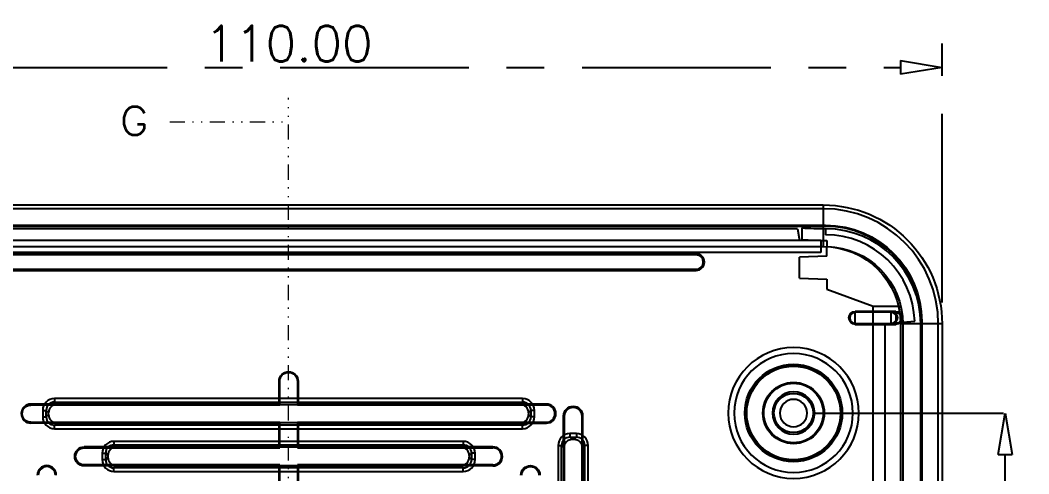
# Model space of a CAD drawing. Header units: millimetres. Extents: x 3683 to 5830, y 1279 to 1555.
# Drawn here: x 5080.3 to 5165.2, y 1443.2 to 1481.3 of the extents above; entities that cross this region are included whole.
import ezdxf
from ezdxf.lldxf.tags import DXFTag

# ---------------------------------------------------------------- set-up
doc = ezdxf.new("R2010")
doc.units = ezdxf.units.MM
doc.header["$LTSCALE"] = 0.5
doc.linetypes.add('CENTER', pattern=[50.8, 31.75, -6.35, 6.35, -6.35])
doc.linetypes.add('DIVIDE', pattern=[31.75, 12.7, -6.35, 0, -6.35, 0, -6.35])
for name, color, linetype, true_color in [('112', 7, 'Continuous', 0xffffff), ('30', 7, 'Continuous', 0xffffff), ('32', 7, 'Continuous', 0xffffff)]:
    doc.layers.add(name, color=color, linetype=linetype, true_color=true_color)
doc.layers.add('dim', color=82, linetype='Continuous', lineweight=9)
doc.layers.add('hatch', color=56, linetype='Continuous', lineweight=9)
doc.styles.add('blockfont', font='simplex.shx', dxfattribs={"bigfont": 'bigfont'})
doc.styles.get("Standard").update_dxf_attribs({"font": 'txt', "bigfont": 'gbcbig.shx'})
tags = doc.linetypes.add('DASHED', pattern=[0.75, 0.5, -0.25]).pattern_tags.tags
tags[6:7] = [DXFTag(74, 4), DXFTag(75, 0), DXFTag(340, '0'), DXFTag(46, 0.0), DXFTag(50, 0.0), DXFTag(44, 0.0), DXFTag(45, 0.0)]
tags[4:5] = [DXFTag(74, 4), DXFTag(75, 0), DXFTag(340, '0'), DXFTag(46, 0.0), DXFTag(50, 0.0), DXFTag(44, 0.0), DXFTag(45, 0.0)]
doc.dimstyles.new('VT-3.00', dxfattribs={"dimtxt": 3, "dimasz": 3.5, "dimexe": 2, "dimexo": 1.8, "dimgap": 0.5, "dimtad": 1, "dimzin": 0, "dimdsep": 46, "dimtxsty": 'Standard', "dimblk": 'CLOSEDBLANK', "dimcen": 0.3, "dimclrd": 1, "dimclre": 1, "dimclrt": 7, "dimadec": 1, "dimazin": 0, "dimtfac": 1, "dimtofl": 0, "dimtmove": 0, "dimatfit": 3, "dimldrblk": 'CLOSEDBLANK', "dimfxl": 0, "dimtolj": 1, "dimtzin": 0, "dimarcsym": 0})

# ---------------------------------------------------------------- blocks, each defined once
blk = doc.blocks.new('_ClosedBlank')
at = {"color": 0, "linetype": 'ByBlock', "lineweight": -2}
for p, q in [((-1, 0.167), (0, 0)), ((-1, 0.167), (-1, -0.167)), ((0, 0), (-1, -0.167))]:
    blk.add_line(p, q, dxfattribs=at)
blk = doc.blocks.new('*D59')
at = {"layer": 'Defpoints', "color": 0, "linetype": 'CENTER'}
for p in [(9628.676, 3069.974), (9518.676, 3048.398), (9628.676, 3048.398)]:
    blk.add_point(p, dxfattribs=at)
at = {"layer": 'dim', "color": 1, "linetype": 'CENTER', "lineweight": -2}
for p, q in [((9518.676, 3050.198), (9518.676, 3071.974)), ((9628.676, 3050.198), (9628.676, 3071.974)), ((9522.176, 3069.974), (9625.176, 3069.974))]:
    blk.add_line(p, q, dxfattribs=at)
at = {"layer": 'dim', "color": 1, "linetype": 'CENTER', "lineweight": -2, "xscale": 3.5, "yscale": 3.5, "zscale": 3.5, "rotation": 180}
blk.add_blockref('_ClosedBlank', (9518.676, 3069.974), dxfattribs=at)
at = {"layer": 'dim', "color": 1, "linetype": 'CENTER', "lineweight": -2, "xscale": 3.5, "yscale": 3.5, "zscale": 3.5}
blk.add_blockref('_ClosedBlank', (9628.676, 3069.974), dxfattribs=at)
at = {"layer": 'dim', "color": 7, "linetype": 'CENTER', "insert": (9573.676, 3071.974), "char_height": 3, "attachment_point": 5}
blk.add_mtext('\\A1;110.00', dxfattribs=at)
blk = doc.blocks.new('*D64')
at = {"layer": 'Defpoints', "color": 0, "linetype": 'CENTER'}
for p in [(9616.176, 3040.898), (9633.978, 3040.898), (9616.176, 2995.898)]:
    blk.add_point(p, dxfattribs=at)
at = {"layer": 'dim', "color": 1, "linetype": 'CENTER', "lineweight": -2}
for p, q in [((9617.976, 3040.898), (9635.978, 3040.898)), ((9633.978, 2999.398), (9633.978, 3037.398)), ((9617.976, 2995.898), (9635.978, 2995.898))]:
    blk.add_line(p, q, dxfattribs=at)
at = {"layer": 'dim', "color": 1, "linetype": 'CENTER', "lineweight": -2, "xscale": 3.5, "yscale": 3.5, "zscale": 3.5}
for p, rotation in [((9633.978, 3040.898), 90), ((9633.978, 2995.898), 270)]:
    blk.add_blockref('_ClosedBlank', p, dxfattribs=dict(at, rotation=rotation))
at = {"layer": 'dim', "color": 7, "linetype": 'CENTER', "insert": (9631.978, 3018.398), "char_height": 3, "attachment_point": 5, "rotation": 90}
blk.add_mtext('\\A1;45.00', dxfattribs=at)

msp = doc.modelspace()

# ---------------------------------------------------------------- linework, layer by layer
at = {"layer": '112', "color": 7}
for p, q in [((5057.917, 1465.768), (5147.917, 1465.768)), ((5147.917, 1465.453), (5057.917, 1465.453)), ((5147.917, 1465.768), (5147.917, 1465.453)), ((5157.601, 1398.768), (5157.601, 1455.768)), ((5157.917, 1455.768), (5157.601, 1455.768)), ((5157.917, 1455.768), (5157.917, 1398.768))]:
    msp.add_line(p, q, dxfattribs=at)
at = {"layer": '112', "color": 7, "extrusion": (0, 0, -1)}
msp.add_arc((-5147.917, 1455.768), 10, 90, 180, dxfattribs=at)
at = {"layer": '112', "color": 7}
msp.add_arc((5147.917, 1455.768), 9.684, 0, 90, dxfattribs=at)
at = {"layer": '30', "color": 8, "linetype": 'DASHED', "ltscale": 4.936788}
for p, q in [((5147.917, 1465.453), (5147.917, 1462.268)), ((5057.717, 1464.063), (5148.117, 1464.063)), ((5148.117, 1463.968), (5057.717, 1463.968)), ((5145.741, 1463.768), (5060.093, 1463.768)), ((5145.741, 1463.768), (5145.917, 1462.768)), ((5148.117, 1464.063), (5148.117, 1463.968)), ((5148.117, 1463.768), (5148.117, 1463.268)), ((5145.917, 1462.768), (5059.917, 1462.768)), ((5147.717, 1462.768), (5145.917, 1462.768)), ((5147.717, 1462.768), (5147.717, 1461.768)), ((5057.917, 1462.268), (5147.917, 1462.268)), ((5148.217, 1461.468), (5148.217, 1462.268)), ((5147.717, 1461.768), (5058.117, 1461.768)), ((5137.217, 1461.668), (5068.617, 1461.668)), ((5137.217, 1461.574), (5068.617, 1461.574)), ((5137.217, 1461.574), (5137.217, 1461.668)), ((5148.217, 1461.468), (5145.917, 1461.387)), ((5145.917, 1459.605), (5145.917, 1461.387)), ((5068.617, 1460.363), (5137.217, 1460.363)), ((5068.617, 1460.268), (5137.217, 1460.268)), ((5137.217, 1460.363), (5137.217, 1460.268)), ((5145.917, 1459.605), (5148.217, 1459.525)), ((5148.217, 1459.525), (5148.217, 1458.688)), ((5148.217, 1458.688), (5152.117, 1457.268)), ((5150.617, 1456.738), (5150.617, 1456.815)), ((5153.617, 1456.815), (5150.617, 1456.815)), ((5152.117, 1394.475), (5152.117, 1457.268)), ((5152.117, 1457.268), (5154.442, 1457.268)), ((5154.017, 1456.815), (5153.617, 1456.815)), ((5153.617, 1456.815), (5153.617, 1456.738)), ((5154.017, 1456.815), (5154.017, 1456.738)), ((5150.617, 1455.798), (5150.617, 1456.738)), ((5153.617, 1456.738), (5150.617, 1456.738)), ((5153.617, 1456.738), (5153.617, 1455.798)), ((5153.629, 1456.738), (5154.017, 1456.738)), ((5154.017, 1456.738), (5154.017, 1455.798)), ((5154.616, 1455.899), (5155.614, 1455.987)), ((5156.117, 1398.768), (5156.117, 1455.968)), ((5156.117, 1455.968), (5156.211, 1455.968)), ((5156.211, 1455.968), (5156.211, 1398.768)), ((5150.617, 1455.799), (5153.617, 1455.799)), ((5150.617, 1455.721), (5150.617, 1455.798)), ((5150.617, 1455.721), (5153.617, 1455.721)), ((5153.117, 1455.768), (5154.616, 1455.899)), ((5153.117, 1397.674), (5153.117, 1455.768)), ((5153.617, 1455.798), (5153.617, 1455.721)), ((5153.617, 1455.721), (5154.017, 1455.721)), ((5154.017, 1455.799), (5153.629, 1455.799)), ((5154.017, 1455.798), (5154.017, 1455.721)), ((5154.417, 1455.768), (5154.417, 1398.768)), ((5157.601, 1455.768), (5154.417, 1455.768)), ((5154.617, 1455.768), (5154.617, 1398.818)), ((5102.17, 1450.94), (5102.117, 1450.94)), ((5102.117, 1449.036), (5102.117, 1450.94)), ((5102.17, 1448.94), (5102.17, 1450.94)), ((5103.665, 1450.94), (5103.665, 1448.94)), ((5103.665, 1450.94), (5103.717, 1450.94)), ((5103.717, 1450.94), (5103.717, 1449.036)), ((5083.22, 1449.486), (5083.22, 1449.187)), ((5122.615, 1449.486), (5083.22, 1449.486)), ((5083.22, 1449.187), (5083.371, 1449.036)), ((5083.22, 1449.187), (5122.615, 1449.187)), ((5122.464, 1449.036), (5122.615, 1449.187)), ((5122.615, 1449.486), (5122.615, 1449.187)), ((5081.217, 1449.018), (5081.217, 1448.94)), ((5083.215, 1449.018), (5081.217, 1449.018)), ((5102.17, 1448.94), (5081.217, 1448.94)), ((5082.224, 1448.49), (5082.522, 1448.49)), ((5082.224, 1448.49), (5082.224, 1447.947)), ((5082.717, 1448.295), (5082.522, 1448.49)), ((5082.522, 1447.947), (5082.522, 1448.49)), ((5082.717, 1448.142), (5082.717, 1448.295)), ((5102.117, 1449.036), (5083.371, 1449.036)), ((5083.414, 1448.992), (5102.135, 1448.992)), ((5102.135, 1448.992), (5102.117, 1449.036)), ((5102.17, 1448.94), (5102.135, 1448.992)), ((5102.135, 1448.992), (5103.7, 1448.992)), ((5103.665, 1448.94), (5103.7, 1448.992)), ((5124.617, 1448.94), (5103.665, 1448.94)), ((5103.717, 1449.036), (5103.7, 1448.992)), ((5103.7, 1448.992), (5122.42, 1448.992)), ((5122.464, 1449.036), (5103.717, 1449.036)), ((5124.617, 1449.018), (5122.619, 1449.018)), ((5123.312, 1448.49), (5123.117, 1448.295)), ((5123.117, 1448.295), (5123.117, 1448.142)), ((5123.611, 1448.49), (5123.312, 1448.49)), ((5123.312, 1448.49), (5123.312, 1447.947)), ((5123.611, 1447.947), (5123.611, 1448.49)), ((5124.617, 1449.018), (5124.617, 1448.94)), ((5081.217, 1447.418), (5081.217, 1447.497)), ((5081.217, 1447.497), (5102.17, 1447.497)), ((5082.224, 1447.947), (5082.522, 1447.947)), ((5082.522, 1447.947), (5082.717, 1448.142)), ((5102.135, 1447.445), (5083.414, 1447.445)), ((5102.117, 1447.401), (5102.135, 1447.445)), ((5102.17, 1447.497), (5102.135, 1447.445)), ((5103.7, 1447.445), (5102.135, 1447.445)), ((5102.17, 1445.34), (5102.17, 1447.497)), ((5103.665, 1447.497), (5103.665, 1445.34)), ((5103.665, 1447.497), (5103.7, 1447.445)), ((5103.665, 1447.497), (5124.617, 1447.497)), ((5103.7, 1447.445), (5103.717, 1447.401)), ((5122.42, 1447.445), (5103.7, 1447.445)), ((5123.117, 1448.142), (5123.312, 1447.947)), ((5123.611, 1447.947), (5123.312, 1447.947)), ((5124.617, 1447.418), (5124.617, 1447.497)), ((5126.067, 1448.04), (5126.146, 1448.04)), ((5126.067, 1445.542), (5126.067, 1448.04)), ((5126.146, 1423.64), (5126.146, 1448.04)), ((5127.589, 1448.04), (5127.589, 1423.588)), ((5127.667, 1448.04), (5127.589, 1448.04)), ((5127.667, 1448.04), (5127.667, 1445.542)), ((5083.215, 1447.418), (5081.217, 1447.418)), ((5083.371, 1447.401), (5083.22, 1447.25)), ((5122.615, 1447.25), (5083.22, 1447.25)), ((5083.22, 1446.951), (5083.22, 1447.25)), ((5083.22, 1446.951), (5122.615, 1446.951)), ((5102.117, 1447.401), (5083.371, 1447.401)), ((5102.117, 1445.436), (5102.117, 1447.401)), ((5103.717, 1447.401), (5103.717, 1445.436)), ((5122.464, 1447.401), (5103.717, 1447.401)), ((5122.615, 1447.25), (5122.464, 1447.401)), ((5122.615, 1446.951), (5122.615, 1447.25)), ((5122.619, 1447.418), (5124.617, 1447.418)), ((5088.22, 1445.886), (5088.22, 1445.587)), ((5117.615, 1445.886), (5088.22, 1445.886)), ((5117.615, 1445.886), (5117.615, 1445.587)), ((5126.596, 1446.534), (5126.596, 1446.235)), ((5127.138, 1446.534), (5126.596, 1446.534)), ((5126.596, 1446.235), (5126.791, 1446.04)), ((5126.596, 1446.235), (5127.138, 1446.235)), ((5126.944, 1446.04), (5126.791, 1446.04)), ((5126.944, 1446.04), (5127.138, 1446.235)), ((5127.138, 1446.534), (5127.138, 1446.235)), ((5085.717, 1445.418), (5085.717, 1445.34)), ((5088.215, 1445.418), (5085.717, 1445.418)), ((5085.717, 1445.34), (5102.17, 1445.34)), ((5088.22, 1445.587), (5088.371, 1445.436)), ((5088.22, 1445.587), (5117.615, 1445.587)), ((5088.371, 1445.436), (5102.117, 1445.436)), ((5102.135, 1445.392), (5088.414, 1445.392)), ((5102.135, 1445.392), (5102.117, 1445.436)), ((5102.17, 1445.34), (5102.135, 1445.392)), ((5103.7, 1445.392), (5102.135, 1445.392)), ((5103.665, 1445.34), (5103.7, 1445.392)), ((5103.665, 1445.34), (5120.117, 1445.34)), ((5103.717, 1445.436), (5103.7, 1445.392)), ((5117.42, 1445.392), (5103.7, 1445.392)), ((5103.717, 1445.436), (5117.464, 1445.436)), ((5117.464, 1445.436), (5117.615, 1445.587)), ((5120.117, 1445.418), (5117.619, 1445.418)), ((5120.117, 1445.418), (5120.117, 1445.34)), ((5125.6, 1445.537), (5125.899, 1445.537)), ((5125.6, 1445.537), (5125.6, 1400.143)), ((5126.05, 1445.386), (5125.899, 1445.537)), ((5125.899, 1400.143), (5125.899, 1445.537)), ((5126.05, 1445.386), (5126.05, 1423.64)), ((5126.093, 1445.343), (5126.093, 1423.64)), ((5127.641, 1423.623), (5127.641, 1445.343)), ((5127.836, 1445.537), (5127.685, 1445.386)), ((5127.685, 1445.386), (5127.685, 1423.64)), ((5128.135, 1445.537), (5127.836, 1445.537)), ((5127.836, 1445.537), (5127.836, 1400.143)), ((5128.135, 1400.143), (5128.135, 1445.537)), ((5087.224, 1444.89), (5087.522, 1444.89)), ((5087.224, 1444.89), (5087.224, 1444.347)), ((5087.224, 1444.347), (5087.522, 1444.347)), ((5087.717, 1444.695), (5087.522, 1444.89)), ((5087.522, 1444.347), (5087.522, 1444.89)), ((5087.522, 1444.347), (5087.717, 1444.542)), ((5087.717, 1444.695), (5087.717, 1444.542)), ((5118.312, 1444.89), (5118.117, 1444.695)), ((5118.117, 1444.695), (5118.117, 1444.542)), ((5118.117, 1444.542), (5118.312, 1444.347)), ((5118.611, 1444.89), (5118.312, 1444.89)), ((5118.312, 1444.89), (5118.312, 1444.347)), ((5118.611, 1444.347), (5118.312, 1444.347)), ((5118.611, 1444.347), (5118.611, 1444.89)), ((5085.717, 1443.818), (5085.717, 1443.897)), ((5102.17, 1443.897), (5085.717, 1443.897)), ((5088.215, 1443.818), (5085.717, 1443.818)), ((5088.371, 1443.801), (5088.22, 1443.65)), ((5117.615, 1443.65), (5088.22, 1443.65)), ((5088.22, 1443.351), (5088.22, 1443.65)), ((5088.22, 1443.351), (5117.615, 1443.351)), ((5102.117, 1443.801), (5088.371, 1443.801)), ((5102.135, 1443.845), (5088.414, 1443.845)), ((5102.117, 1443.801), (5102.135, 1443.845)), ((5102.117, 1441.836), (5102.117, 1443.801)), ((5102.135, 1443.845), (5102.17, 1443.897)), ((5102.135, 1443.845), (5103.7, 1443.845)), ((5102.17, 1441.74), (5102.17, 1443.897)), ((5103.665, 1443.897), (5103.665, 1441.74)), ((5103.665, 1443.897), (5103.7, 1443.845)), ((5120.117, 1443.897), (5103.665, 1443.897)), ((5103.7, 1443.845), (5103.717, 1443.801)), ((5117.42, 1443.845), (5103.7, 1443.845)), ((5103.717, 1443.801), (5103.717, 1441.836)), ((5117.464, 1443.801), (5103.717, 1443.801)), ((5117.615, 1443.65), (5117.464, 1443.801)), ((5117.615, 1443.351), (5117.615, 1443.65)), ((5120.117, 1443.818), (5117.619, 1443.818)), ((5120.117, 1443.818), (5120.117, 1443.897))]:
    msp.add_line(p, q, dxfattribs=at)
at = {"layer": '30', "color": 8, "linetype": 'DASHED', "ltscale": 4.936788, "extrusion": (1.22461e-16, 0, -1)}
msp.add_circle((-5145.417, 1448.268), 5.5, dxfattribs=at)
at = {"layer": '30', "color": 8, "linetype": 'DASHED', "ltscale": 4.48799, "extrusion": (1.22461e-16, 0, -1)}
msp.add_circle((-5145.417, 1448.268), 5, dxfattribs=at)
at = {"layer": '30', "color": 8, "linetype": 'DASHED', "ltscale": 3.684474}
msp.add_circle((5145.417, 1448.268), 4.105, dxfattribs=at)
at = {"layer": '30', "color": 8, "linetype": 'DASHED', "ltscale": 3.590392}
msp.add_circle((5145.417, 1448.268), 4, dxfattribs=at)
at = {"layer": '30', "color": 8, "linetype": 'DASHED', "ltscale": 3.535555}
msp.add_circle((5145.417, 1448.268), 3.939, dxfattribs=at)
at = {"layer": '30', "color": 8, "linetype": 'DASHED', "ltscale": 2.314556}
msp.add_circle((5145.417, 1448.268), 2.579, dxfattribs=at)
at = {"layer": '30', "color": 8, "linetype": 'DASHED', "ltscale": 1.598639, "extrusion": (0, 0, -1)}
msp.add_circle((-5145.417, 1448.268), 1.781, dxfattribs=at)
at = {"layer": '30', "color": 8, "linetype": 'DASHED', "ltscale": 1.481037}
msp.add_circle((5145.417, 1448.268), 1.65, dxfattribs=at)
at = {"layer": '30', "color": 8, "linetype": 'DASHED', "ltscale": 4.936788, "extrusion": (1.22461e-16, 0, -1)}
for centre, radius, start, end in [((-5148.117, 1455.968), 8.094, 90, 180), ((-5147.917, 1455.768), 6.5, 90, 180), ((-5148.117, 1455.768), 6.5, 90.88151, 180), ((-5154.017, 1456.268), 0.547, 90, 270), ((-5154.017, 1456.268), 0.47, 90, 270), ((-5102.917, 1450.94), 0.748, 0, 180)]:
    msp.add_arc(centre, radius, start, end, dxfattribs=at)
at = {"layer": '30', "color": 8, "linetype": 'DASHED', "ltscale": 4.936788}
for centre, radius, start, end in [((5148.117, 1455.968), 8, 0, 90), ((5148.117, 1455.768), 8, 0, 90), ((5148.117, 1455.768), 7.5, 1.66902, 90), ((5137.217, 1460.968), 0.7, 270, 90), ((5137.217, 1460.968), 0.606, 270, 90), ((5150.617, 1456.268), 0.47, 90, 270), ((5153.617, 1456.268), 0.47, 270, 90), ((5081.217, 1448.218), 0.8, 90, 270), ((5124.617, 1448.218), 0.8, 270, 90), ((5124.617, 1448.218), 0.721, 270, 90), ((5120.117, 1444.618), 0.8, 270, 90), ((5120.117, 1444.618), 0.721, 270, 90), ((5082.567, 1443.04), 0.8, 0, 180), ((5082.567, 1443.04), 0.721, 0, 180)]:
    msp.add_arc(centre, radius, start, end, dxfattribs=at)
at = {"layer": '30', "color": 8, "linetype": 'DASHED', "ltscale": 4.936788, "extrusion": (0, 0, -1)}
for centre, radius, start, end in [((-5150.617, 1456.268), 0.547, 270, 90), ((-5153.617, 1456.268), 0.547, 90, 270), ((-5102.917, 1450.94), 0.8, 0, 180), ((-5081.217, 1448.218), 0.721, 270, 90), ((-5126.867, 1448.04), 0.8, 0, 180), ((-5126.867, 1448.04), 0.721, 0, 180), ((-5085.717, 1444.618), 0.8, 270, 90), ((-5085.717, 1444.618), 0.721, 270, 90), ((-5123.267, 1443.04), 0.8, 0, 180), ((-5123.267, 1443.04), 0.721, 0, 180)]:
    msp.add_arc(centre, radius, start, end, dxfattribs=at)
at = {"layer": '30', "color": 8, "linetype": 'DASHED', "ltscale": 4.936788}
for centre, major_axis, ratio, start_param, end_param in [((5083.227, 1448.482), (0.712, -0.712), 0.992433, 2.359993, 3.923193), ((5083.227, 1448.482), (-0.502, 0.502), 0.986061, 5.501585, 7.064785), ((5122.607, 1448.482), (-0.712, -0.712), 0.992433, 2.359993, 3.923193), ((5122.607, 1448.482), (0.502, 0.502), 0.986061, 5.501585, 7.064785), ((5083.42, 1448.289), (0.499, -0.499), 0.992433, 2.359993, 3.923193), ((5081.667, 1450.042), (-1.876, 1.004), 0.162906, 2.622283, 2.846189), ((5124.167, 1450.042), (1.876, 1.004), 0.162906, 3.436996, 3.660902), ((5122.414, 1448.289), (-0.499, -0.499), 0.992433, 2.359993, 3.923193), ((5083.227, 1447.955), (0.712, 0.712), 0.992433, 2.359993, 3.923193), ((5083.227, 1447.955), (0.502, 0.502), 0.986061, 2.359993, 3.923193), ((5083.42, 1448.147), (0.499, 0.499), 0.992433, 2.359993, 3.923193), ((5081.667, 1446.395), (1.876, 1.004), 0.162906, 0.295404, 0.51931), ((5122.414, 1448.147), (-0.499, 0.499), 0.992433, 2.359993, 3.923193), ((5124.167, 1446.395), (-1.876, 1.004), 0.162906, 5.763876, 5.987782), ((5122.607, 1447.955), (-0.502, 0.502), 0.986061, 2.359993, 3.923193), ((5122.607, 1447.955), (-0.712, 0.712), 0.992433, 2.359993, 3.923193), ((5088.227, 1444.882), (0.712, -0.712), 0.992433, 2.359993, 3.923193), ((5117.607, 1444.882), (-0.712, -0.712), 0.992433, 2.359993, 3.923193), ((5126.604, 1445.53), (0.712, -0.712), 0.992433, 2.359993, 3.923193), ((5126.604, 1445.53), (-0.502, 0.502), 0.986061, 5.501585, 7.064785), ((5126.796, 1445.337), (0.499, -0.499), 0.992433, 2.359993, 3.923193), ((5126.938, 1445.337), (-0.499, -0.499), 0.992433, 2.359993, 3.923193), ((5127.131, 1445.53), (-0.712, -0.712), 0.992433, 2.359993, 3.923193), ((5127.131, 1445.53), (0.502, 0.502), 0.986061, 5.501585, 7.064785), ((5088.227, 1444.882), (-0.502, 0.502), 0.986061, 5.501585, 7.064785), ((5088.42, 1444.689), (0.499, -0.499), 0.992433, 2.359993, 3.923193), ((5086.667, 1446.442), (-1.876, 1.004), 0.162906, 2.622283, 2.846189), ((5119.167, 1446.442), (1.876, 1.004), 0.162906, 3.436996, 3.660902), ((5117.414, 1444.689), (-0.499, -0.499), 0.992433, 2.359993, 3.923193), ((5117.607, 1444.882), (0.502, 0.502), 0.986061, 5.501585, 7.064785), ((5125.044, 1447.09), (-1.004, 1.876), 0.162906, 3.436996, 3.660902), ((5128.691, 1447.09), (1.004, 1.876), 0.162906, 2.622283, 2.846189), ((5088.227, 1444.355), (0.712, 0.712), 0.992433, 2.359993, 3.923193), ((5088.227, 1444.355), (0.502, 0.502), 0.986061, 2.359993, 3.923193), ((5088.42, 1444.547), (0.499, 0.499), 0.992433, 2.359993, 3.923193), ((5117.414, 1444.547), (-0.499, 0.499), 0.992433, 2.359993, 3.923193), ((5117.607, 1444.355), (-0.502, 0.502), 0.986061, 2.359993, 3.923193), ((5117.607, 1444.355), (-0.712, 0.712), 0.992433, 2.359993, 3.923193), ((5086.667, 1442.795), (1.876, 1.004), 0.162906, 0.295404, 0.51931), ((5119.167, 1442.795), (-1.876, 1.004), 0.162906, 5.763876, 5.987782)]:
    msp.add_ellipse(centre, major_axis=major_axis, ratio=ratio, start_param=start_param, end_param=end_param, dxfattribs=at)
at = {"layer": '30', "color": 8, "linetype": 'DASHED', "ltscale": 4.936788, "extrusion": (0, 0, -1)}
for centre, major_axis, start_param, end_param in [((5083.376, 1448.333), (0.499, -0.499), 3.699287, 3.923193), ((5122.458, 1448.333), (-0.499, -0.499), 2.359993, 2.583899), ((5083.376, 1448.103), (0.499, 0.499), 2.359993, 2.583899), ((5122.458, 1448.103), (-0.499, 0.499), 3.699287, 3.923193), ((5088.376, 1444.733), (0.499, -0.499), 3.699287, 3.923193), ((5117.458, 1444.733), (-0.499, -0.499), 2.359993, 2.583899), ((5126.752, 1445.381), (0.499, -0.499), 2.359993, 2.583899), ((5126.982, 1445.381), (-0.499, -0.499), 3.699287, 3.923193), ((5088.376, 1444.503), (0.499, 0.499), 2.359993, 2.583899), ((5117.458, 1444.503), (-0.499, 0.499), 3.699287, 3.923193)]:
    msp.add_ellipse(centre, major_axis=major_axis, ratio=0.992433, start_param=start_param, end_param=end_param, dxfattribs=at)
at = {"layer": '30', "color": 8, "linetype": 'DASHED', "ltscale": 4.936788}
for points in [[(5146.117, 1463.838), (5146.117, 1463.506), (5146.117, 1463.174), (5146.117, 1462.842)], [(5146.117, 1463.838), (5146.784, 1463.815), (5147.45, 1463.792), (5148.117, 1463.768)], [(5146.117, 1462.842), (5146.817, 1462.817), (5147.517, 1462.793), (5148.217, 1462.768)], [(5148.217, 1462.768), (5148.217, 1462.601), (5148.217, 1462.434), (5148.217, 1462.268)]]:
    msp.add_open_spline(points, degree=3, dxfattribs=at)
at = {"layer": '32', "color": 8, "linetype": 'DASHED', "ltscale": 2.243995}
msp.add_circle((5145.417, 1448.268), 2.5, dxfattribs=at)
at = {"layer": '32', "color": 8, "linetype": 'DASHED', "ltscale": 2.408554, "extrusion": (0, 0, -1)}
msp.add_circle((-5145.417, 1448.268), 1.15, dxfattribs=at)
at = {"layer": 'hatch', "color": 2, "linetype": 'DIVIDE', "ltscale": 0.2}
for p, q in [((5102.917, 1376.768), (5102.917, 1474.768)), ((5092.917, 1472.768), (5102.917, 1472.768))]:
    msp.add_line(p, q, dxfattribs=at)
msp.add_solid([(5102.917, 1472.768), (5099.917, 1471.964), (5099.917, 1473.572), (5102.917, 1472.768)], dxfattribs=at)

# ---------------------------------------------------------------- texts
at = {"layer": '112', "color": 7, "style": 'blockfont', "width": 1.142}
msp.add_text('G', height=2.381, dxfattribs=at).set_placement((5088.693, 1471.656))

# ---------------------------------------------------------------- dimensions: what is measured, and where the dimension line sits
at = {"layer": 'dim', "linetype": 'CENTER'}
dim = msp.add_linear_dim(base=(5157.917, 1477.344), p1=(5047.917, 1455.768), p2=(5157.917, 1455.768), dimstyle='VT-3.00', dxfattribs=at)
dim.commit()
dim.dimension.update_dxf_attribs({"geometry": '*D59', "text_midpoint": (5102.917, 1479.344), "insert": (-4470.759, -1592.63)})
dim = msp.add_linear_dim(base=(5163.22, 1448.268), p1=(5145.417, 1403.268), p2=(5145.417, 1448.268), angle=90, dimstyle='VT-3.00', dxfattribs=at)
dim.commit()
dim.dimension.update_dxf_attribs({"geometry": '*D64', "text_midpoint": (5161.22, 1425.768), "insert": (-4470.759, -1592.63)})

doc.saveas('drawing.dxf')
